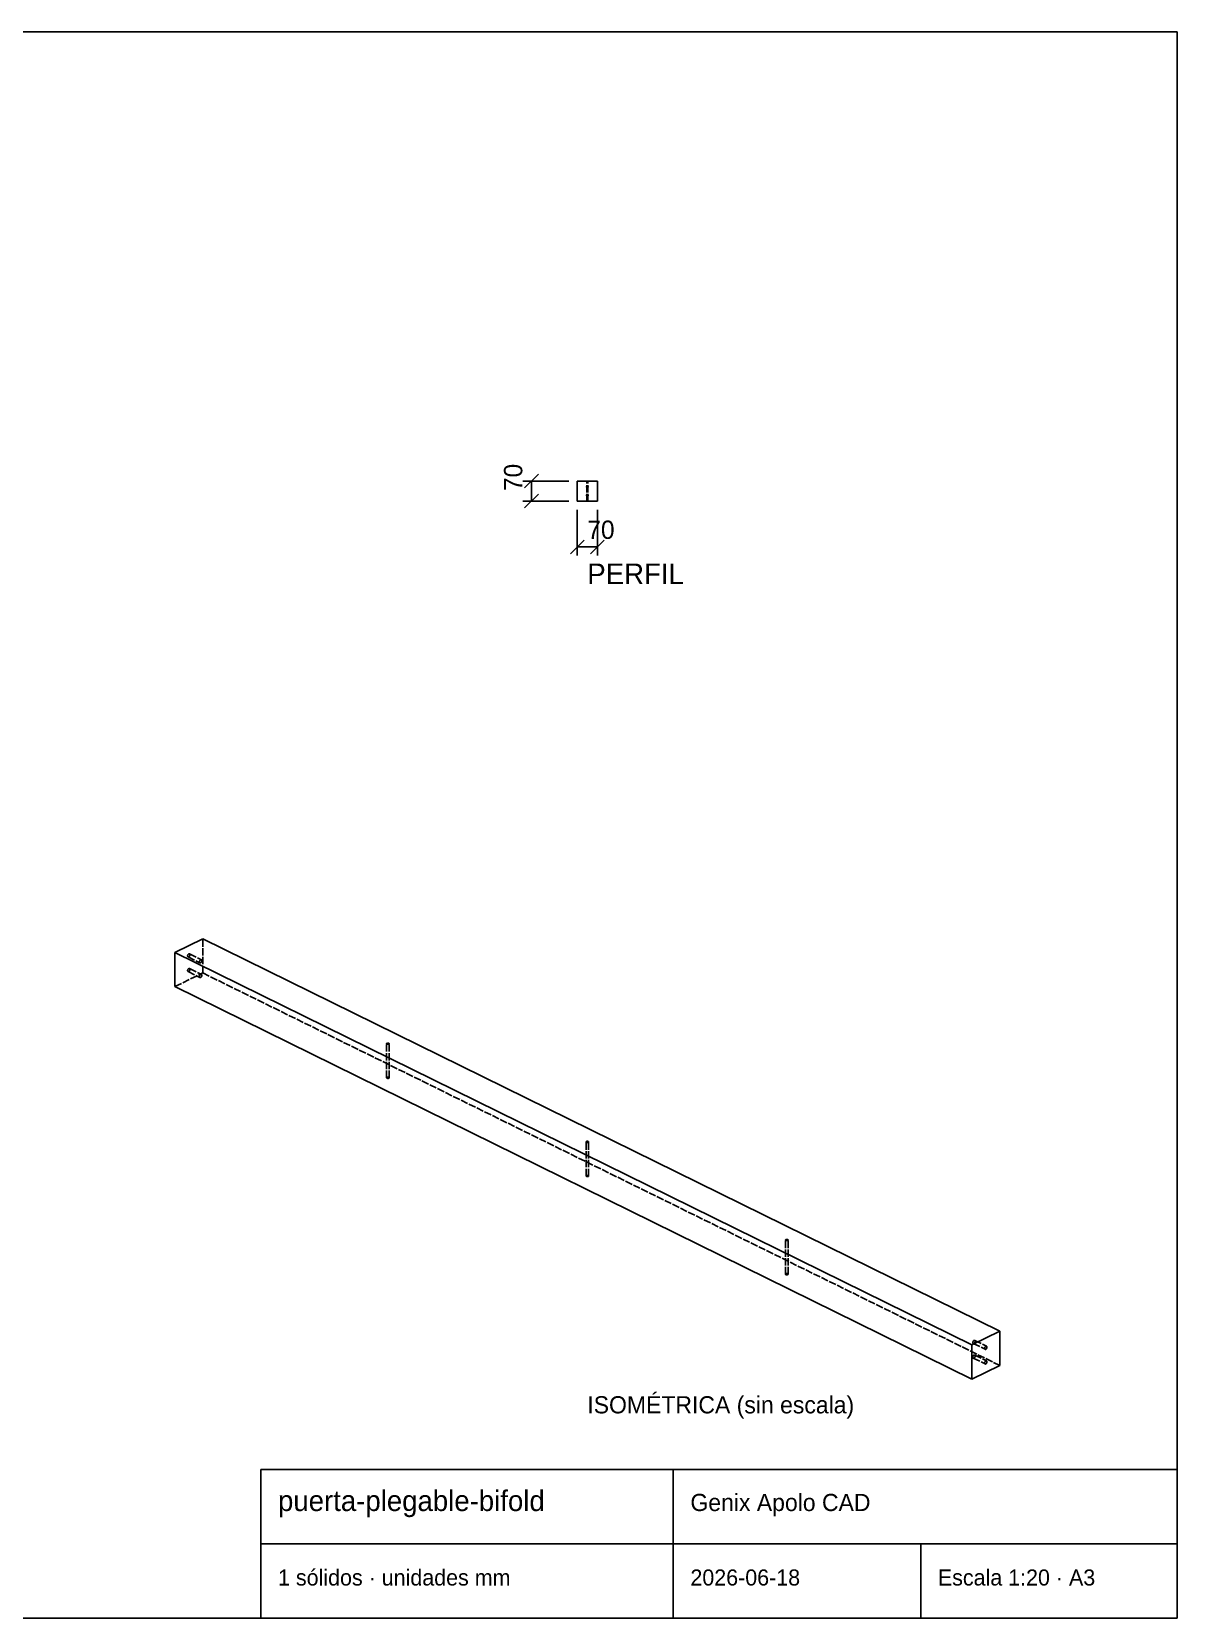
# Model space of a CAD drawing. Header units: metres. Extents: x 10 to 410, y 10 to 287.
# Drawn here: x 210 to 410, y 10 to 287 of the extents above; entities that cross this region are included whole.
import ezdxf

# ---------------------------------------------------------------- set-up
doc = ezdxf.new("R2010")
doc.units = ezdxf.units.M
doc.linetypes.add('DASHED', pattern=[1.524, 1.27, -0.254])
for name, color, linetype in [('COTAS', 5, 'CONTINUOUS'), ('MARCO', 7, 'CONTINUOUS'), ('OCULTA', 8, 'DASHED'), ('VISIBLE', 7, 'CONTINUOUS')]:
    doc.layers.add(name, color=color, linetype=linetype)

msp = doc.modelspace()

# ---------------------------------------------------------------- linework, layer by layer
at = {"layer": 'COTAS'}
for p, q in [((303.75, 208.55), (295.75, 208.55)), ((296.05, 207.35), (298.45, 209.75)), ((297.25, 205.05), (297.25, 208.55)), ((303.75, 205.05), (295.75, 205.05)), ((296.05, 203.85), (298.45, 206.25)), ((305.25, 203.55), (305.25, 195.55)), ((308.75, 203.55), (308.75, 195.55)), ((304.05, 195.85), (306.45, 198.25)), ((305.25, 197.05), (308.75, 197.05)), ((307.55, 195.85), (309.95, 198.25))]:
    msp.add_line(p, q, dxfattribs=at)
at = {"layer": 'MARCO'}
for p, q in [((410, 287), (10, 287)), ((410, 10), (410, 287)), ((410, 36), (250, 36)), ((250, 36), (250, 10)), ((322, 10), (322, 36)), ((410, 10), (410, 36)), ((250, 23), (410, 23)), ((365.2, 10), (365.2, 23)), ((10, 10), (410, 10)), ((250, 10), (410, 10))]:
    msp.add_line(p, q, dxfattribs=at)
at = {"layer": 'OCULTA'}
for p, q in [((305.25, 205.05), (305.25, 208.55)), ((305.25, 208.55), (308.75, 208.55)), ((307.11, 208.55), (306.89, 208.55)), ((306.89, 208.55), (307, 208.55)), ((307.11, 208.55), (306.89, 208.55)), ((306.89, 208.55), (307, 208.55)), ((307.11, 208.55), (306.89, 208.55)), ((306.89, 208.55), (307, 208.55)), ((306.89, 205.05), (306.89, 208.55)), ((306.89, 205.05), (306.89, 208.55)), ((306.89, 205.05), (306.89, 208.55)), ((307, 208.55), (307.11, 208.55)), ((307, 208.55), (307.11, 208.55)), ((307, 208.55), (307.11, 208.55)), ((307.11, 205.05), (307.11, 208.55)), ((307.11, 205.05), (307.11, 208.55)), ((307.11, 205.05), (307.11, 208.55)), ((308.75, 205.05), (308.75, 208.55)), ((305.25, 205.05), (308.75, 205.05)), ((306.86, 207.59), (306.85, 207.55)), ((306.86, 207.59), (306.85, 207.55)), ((306.86, 207.59), (306.85, 207.55)), ((306.85, 207.55), (306.86, 207.51)), ((306.85, 207.55), (306.86, 207.51)), ((306.85, 207.55), (306.86, 207.51)), ((306.86, 206.09), (306.85, 206.05)), ((306.86, 206.09), (306.85, 206.05)), ((306.86, 206.09), (306.85, 206.05)), ((306.85, 206.05), (306.86, 206.01)), ((306.85, 206.05), (306.86, 206.01)), ((306.85, 206.05), (306.86, 206.01)), ((306.87, 207.62), (306.86, 207.59)), ((306.87, 207.62), (306.86, 207.59)), ((306.87, 207.62), (306.86, 207.59)), ((306.86, 207.51), (306.87, 207.47)), ((306.86, 207.51), (306.87, 207.47)), ((306.86, 207.51), (306.87, 207.47)), ((306.87, 206.12), (306.86, 206.09)), ((306.87, 206.12), (306.86, 206.09)), ((306.87, 206.12), (306.86, 206.09)), ((306.86, 206.01), (306.87, 205.97)), ((306.86, 206.01), (306.87, 205.97)), ((306.86, 206.01), (306.87, 205.97)), ((306.89, 207.66), (306.87, 207.62)), ((306.89, 207.66), (306.87, 207.62)), ((306.89, 207.66), (306.87, 207.62)), ((306.87, 207.47), (306.89, 207.44)), ((306.87, 207.47), (306.89, 207.44)), ((306.87, 207.47), (306.89, 207.44)), ((306.89, 206.16), (306.87, 206.12)), ((306.89, 206.16), (306.87, 206.12)), ((306.89, 206.16), (306.87, 206.12)), ((306.87, 205.97), (306.89, 205.94)), ((306.87, 205.97), (306.89, 205.94)), ((306.87, 205.97), (306.89, 205.94)), ((306.93, 207.68), (306.89, 207.66)), ((306.93, 207.68), (306.89, 207.66)), ((306.93, 207.68), (306.89, 207.66)), ((306.89, 207.44), (306.93, 207.42)), ((306.89, 207.44), (306.93, 207.42)), ((306.89, 207.44), (306.93, 207.42)), ((306.93, 206.18), (306.89, 206.16)), ((306.93, 206.18), (306.89, 206.16)), ((306.93, 206.18), (306.89, 206.16)), ((306.89, 205.94), (306.93, 205.92)), ((306.89, 205.94), (306.93, 205.92)), ((306.89, 205.94), (306.93, 205.92)), ((307.11, 205.05), (306.89, 205.05)), ((306.89, 205.05), (307, 205.05)), ((307.11, 205.05), (306.89, 205.05)), ((306.89, 205.05), (307, 205.05)), ((307.11, 205.05), (306.89, 205.05)), ((306.89, 205.05), (307, 205.05)), ((306.96, 207.69), (306.93, 207.68)), ((306.96, 207.69), (306.93, 207.68)), ((306.96, 207.69), (306.93, 207.68)), ((306.93, 207.42), (306.96, 207.41)), ((306.93, 207.42), (306.96, 207.41)), ((306.93, 207.42), (306.96, 207.41)), ((306.96, 206.19), (306.93, 206.18)), ((306.96, 206.19), (306.93, 206.18)), ((306.96, 206.19), (306.93, 206.18)), ((306.93, 205.92), (306.96, 205.91)), ((306.93, 205.92), (306.96, 205.91)), ((306.93, 205.92), (306.96, 205.91)), ((307, 207.7), (306.96, 207.69)), ((307, 207.7), (306.96, 207.69)), ((307, 207.7), (306.96, 207.69)), ((306.96, 207.41), (307, 207.4)), ((306.96, 207.41), (307, 207.4)), ((306.96, 207.41), (307, 207.4)), ((307, 206.2), (306.96, 206.19)), ((307, 206.2), (306.96, 206.19)), ((307, 206.2), (306.96, 206.19)), ((306.96, 205.91), (307, 205.9)), ((306.96, 205.91), (307, 205.9)), ((306.96, 205.91), (307, 205.9)), ((307.04, 207.69), (307, 207.7)), ((307.04, 207.69), (307, 207.7)), ((307.04, 207.69), (307, 207.7)), ((307, 207.4), (307.04, 207.41)), ((307, 207.4), (307.04, 207.41)), ((307, 207.4), (307.04, 207.41)), ((307.04, 206.19), (307, 206.2)), ((307.04, 206.19), (307, 206.2)), ((307.04, 206.19), (307, 206.2)), ((307, 205.9), (307.04, 205.91)), ((307, 205.9), (307.04, 205.91)), ((307, 205.9), (307.04, 205.91)), ((307, 205.05), (307.11, 205.05)), ((307, 205.05), (307.11, 205.05)), ((307, 205.05), (307.11, 205.05)), ((307.07, 207.68), (307.04, 207.69)), ((307.07, 207.68), (307.04, 207.69)), ((307.07, 207.68), (307.04, 207.69)), ((307.04, 207.41), (307.07, 207.42)), ((307.04, 207.41), (307.07, 207.42)), ((307.04, 207.41), (307.07, 207.42)), ((307.07, 206.18), (307.04, 206.19)), ((307.07, 206.18), (307.04, 206.19)), ((307.07, 206.18), (307.04, 206.19)), ((307.04, 205.91), (307.07, 205.92)), ((307.04, 205.91), (307.07, 205.92)), ((307.04, 205.91), (307.07, 205.92)), ((307.11, 207.66), (307.07, 207.68)), ((307.11, 207.66), (307.07, 207.68)), ((307.11, 207.66), (307.07, 207.68)), ((307.07, 207.42), (307.11, 207.44)), ((307.07, 207.42), (307.11, 207.44)), ((307.07, 207.42), (307.11, 207.44)), ((307.11, 206.16), (307.07, 206.18)), ((307.11, 206.16), (307.07, 206.18)), ((307.11, 206.16), (307.07, 206.18)), ((307.07, 205.92), (307.11, 205.94)), ((307.07, 205.92), (307.11, 205.94)), ((307.07, 205.92), (307.11, 205.94)), ((307.13, 207.62), (307.11, 207.66)), ((307.13, 207.62), (307.11, 207.66)), ((307.13, 207.62), (307.11, 207.66)), ((307.11, 207.44), (307.13, 207.47)), ((307.11, 207.44), (307.13, 207.47)), ((307.11, 207.44), (307.13, 207.47)), ((307.13, 206.12), (307.11, 206.16)), ((307.13, 206.12), (307.11, 206.16)), ((307.13, 206.12), (307.11, 206.16)), ((307.11, 205.94), (307.13, 205.97)), ((307.11, 205.94), (307.13, 205.97)), ((307.11, 205.94), (307.13, 205.97)), ((307.14, 207.59), (307.13, 207.62)), ((307.14, 207.59), (307.13, 207.62)), ((307.14, 207.59), (307.13, 207.62)), ((307.13, 207.47), (307.14, 207.51)), ((307.13, 207.47), (307.14, 207.51)), ((307.13, 207.47), (307.14, 207.51)), ((307.14, 206.09), (307.13, 206.12)), ((307.14, 206.09), (307.13, 206.12)), ((307.14, 206.09), (307.13, 206.12)), ((307.13, 205.97), (307.14, 206.01)), ((307.13, 205.97), (307.14, 206.01)), ((307.13, 205.97), (307.14, 206.01)), ((307.15, 207.55), (307.14, 207.59)), ((307.15, 207.55), (307.14, 207.59)), ((307.15, 207.55), (307.14, 207.59)), ((307.14, 207.51), (307.15, 207.55)), ((307.14, 207.51), (307.15, 207.55)), ((307.14, 207.51), (307.15, 207.55)), ((307.15, 206.05), (307.14, 206.09)), ((307.15, 206.05), (307.14, 206.09)), ((307.15, 206.05), (307.14, 206.09)), ((307.14, 206.01), (307.15, 206.05)), ((307.14, 206.01), (307.15, 206.05)), ((307.14, 206.01), (307.15, 206.05)), ((239.85, 122.67), (239.85, 128.63)), ((237.23, 125.73), (237.22, 125.7)), ((237.22, 125.7), (237.22, 125.67)), ((237.22, 125.67), (237.22, 125.63)), ((237.22, 125.63), (237.22, 125.6)), ((237.22, 125.6), (237.22, 125.57)), ((237.22, 125.57), (237.23, 125.54)), ((237.24, 125.76), (237.23, 125.73)), ((237.23, 125.54), (237.25, 125.51)), ((237.25, 125.79), (237.24, 125.76)), ((237.26, 125.82), (237.25, 125.79)), ((237.25, 125.51), (237.27, 125.49)), ((237.28, 125.84), (237.26, 125.82)), ((237.27, 125.49), (237.29, 125.47)), ((237.29, 125.87), (237.28, 125.84)), ((237.31, 125.9), (237.29, 125.87)), ((237.29, 125.47), (237.3, 125.47)), ((237.29, 125.47), (239.37, 124.45)), ((237.3, 125.47), (237.3, 125.47)), ((237.3, 125.47), (237.31, 125.47)), ((237.33, 125.92), (237.31, 125.9)), ((237.31, 125.47), (237.31, 125.46)), ((237.31, 125.46), (237.32, 125.46)), ((237.32, 125.46), (237.33, 125.46)), ((237.35, 125.94), (237.33, 125.92)), ((237.33, 125.46), (237.33, 125.46)), ((237.33, 125.46), (237.34, 125.46)), ((237.34, 125.46), (237.34, 125.46)), ((237.34, 125.46), (237.35, 125.46)), ((237.38, 125.96), (237.35, 125.94)), ((237.35, 125.46), (237.35, 125.46)), ((237.35, 125.46), (237.36, 125.46)), ((237.36, 125.46), (237.36, 125.46)), ((237.36, 125.46), (237.37, 125.46)), ((237.37, 125.46), (237.38, 125.46)), ((237.4, 125.98), (237.38, 125.96)), ((237.38, 125.46), (237.39, 125.47)), ((237.38, 125.46), (237.38, 125.46)), ((237.39, 125.47), (237.39, 125.47)), ((237.39, 125.47), (237.4, 125.47)), ((237.43, 125.99), (237.4, 125.98)), ((237.4, 125.47), (237.4, 125.47)), ((237.4, 125.47), (237.41, 125.47)), ((237.41, 125.47), (237.41, 125.48)), ((237.41, 125.48), (237.42, 125.48)), ((237.42, 125.48), (237.45, 125.49)), ((237.42, 125.48), (237.42, 125.48)), ((237.46, 126.01), (237.43, 125.99)), ((237.45, 125.49), (237.47, 125.51)), ((237.49, 126.01), (237.46, 126.01)), ((237.47, 125.51), (237.49, 125.52)), ((237.52, 126.01), (237.49, 126.01)), ((237.49, 125.52), (237.51, 125.54)), ((237.51, 125.54), (237.52, 125.56)), ((237.55, 126), (237.52, 126.01)), ((237.52, 125.56), (237.54, 125.58)), ((237.54, 125.58), (237.55, 125.6)), ((237.57, 125.99), (237.55, 126)), ((237.55, 126), (239.63, 124.98)), ((237.55, 125.6), (237.57, 125.62)), ((237.59, 125.97), (237.57, 125.99)), ((237.57, 125.62), (237.58, 125.65)), ((237.58, 125.65), (237.59, 125.67)), ((237.61, 125.95), (237.59, 125.97)), ((237.59, 125.67), (237.6, 125.69)), ((237.6, 125.69), (237.61, 125.72)), ((237.62, 125.92), (237.61, 125.95)), ((237.61, 125.72), (237.62, 125.74)), ((237.62, 125.9), (237.62, 125.92)), ((237.63, 125.87), (237.62, 125.9)), ((237.62, 125.77), (237.63, 125.79)), ((237.62, 125.74), (237.62, 125.77)), ((237.63, 125.85), (237.63, 125.87)), ((237.63, 125.82), (237.63, 125.85)), ((237.63, 125.79), (237.63, 125.82)), ((239.3, 124.67), (239.29, 124.64)), ((239.31, 124.73), (239.3, 124.7)), ((239.3, 124.7), (239.3, 124.67)), ((239.32, 124.76), (239.31, 124.73)), ((239.34, 124.79), (239.32, 124.76)), ((239.35, 124.82), (239.34, 124.79)), ((239.37, 124.85), (239.35, 124.82)), ((239.39, 124.87), (239.37, 124.85)), ((239.41, 124.9), (239.39, 124.87)), ((239.43, 124.92), (239.41, 124.9)), ((239.45, 124.94), (239.43, 124.92)), ((239.48, 124.96), (239.45, 124.94)), ((239.51, 124.97), (239.48, 124.96)), ((239.54, 124.98), (239.51, 124.97)), ((239.57, 124.99), (239.54, 124.98)), ((239.6, 124.99), (239.57, 124.99)), ((239.63, 124.98), (239.6, 124.99)), ((239.65, 124.96), (239.63, 124.98)), ((239.67, 124.94), (239.65, 124.96)), ((239.68, 124.92), (239.67, 124.94)), ((239.67, 124.65), (239.68, 124.67)), ((239.69, 124.9), (239.68, 124.92)), ((239.68, 124.67), (239.69, 124.7)), ((239.7, 124.87), (239.69, 124.9)), ((239.69, 124.72), (239.7, 124.75)), ((239.69, 124.7), (239.69, 124.72)), ((239.71, 124.85), (239.7, 124.87)), ((239.7, 124.77), (239.71, 124.8)), ((239.7, 124.75), (239.7, 124.77)), ((239.71, 124.82), (239.71, 124.85)), ((239.71, 124.8), (239.71, 124.82)), ((235, 120.28), (239.85, 122.67)), ((237.23, 123.17), (237.22, 123.14)), ((237.22, 123.14), (237.22, 123.11)), ((237.22, 123.11), (237.22, 123.08)), ((237.22, 123.08), (237.22, 123.05)), ((237.22, 123.05), (237.22, 123.01)), ((237.22, 123.01), (237.23, 122.98)), ((237.24, 123.2), (237.23, 123.17)), ((237.23, 122.98), (237.25, 122.96)), ((237.25, 123.23), (237.24, 123.2)), ((237.26, 123.26), (237.25, 123.23)), ((237.25, 122.96), (237.27, 122.93)), ((237.28, 123.29), (237.26, 123.26)), ((237.27, 122.93), (237.29, 122.92)), ((237.29, 123.31), (237.28, 123.29)), ((237.31, 123.34), (237.29, 123.31)), ((237.29, 122.92), (237.3, 122.91)), ((237.29, 122.92), (239.37, 121.89)), ((237.3, 122.91), (237.3, 122.91)), ((237.3, 122.91), (237.31, 122.91)), ((237.33, 123.36), (237.31, 123.34)), ((237.31, 122.91), (237.31, 122.91)), ((237.31, 122.91), (237.32, 122.91)), ((237.32, 122.91), (237.33, 122.91)), ((237.35, 123.39), (237.33, 123.36)), ((237.33, 122.91), (237.33, 122.9)), ((237.33, 122.9), (237.34, 122.9)), ((237.34, 122.9), (237.34, 122.9)), ((237.34, 122.9), (237.35, 122.9)), ((237.38, 123.41), (237.35, 123.39)), ((237.35, 122.9), (237.35, 122.9)), ((237.35, 122.9), (237.36, 122.9)), ((237.36, 122.9), (237.37, 122.91)), ((237.36, 122.9), (237.36, 122.9)), ((237.37, 122.91), (237.38, 122.91)), ((237.4, 123.42), (237.38, 123.41)), ((237.38, 122.91), (237.38, 122.91)), ((237.38, 122.91), (237.39, 122.91)), ((237.39, 122.91), (237.39, 122.91)), ((237.39, 122.91), (237.4, 122.91)), ((237.43, 123.44), (237.4, 123.42)), ((237.4, 122.91), (237.41, 122.92)), ((237.4, 122.91), (237.4, 122.91)), ((237.41, 122.92), (237.41, 122.92)), ((237.41, 122.92), (237.42, 122.92)), ((237.42, 122.92), (237.45, 122.94)), ((237.42, 122.92), (237.42, 122.92)), ((237.46, 123.45), (237.43, 123.44)), ((237.45, 122.94), (237.47, 122.95)), ((237.49, 123.45), (237.46, 123.45)), ((237.47, 122.95), (237.49, 122.97)), ((237.52, 123.45), (237.49, 123.45)), ((237.49, 122.97), (237.51, 122.99)), ((237.51, 122.99), (237.52, 123)), ((237.55, 123.44), (237.52, 123.45)), ((237.52, 123), (237.54, 123.02)), ((237.54, 123.02), (237.55, 123.05)), ((237.57, 123.43), (237.55, 123.44)), ((237.55, 123.44), (239.63, 122.42)), ((237.55, 123.05), (237.57, 123.07)), ((237.59, 123.41), (237.57, 123.43)), ((237.57, 123.07), (237.58, 123.09)), ((237.58, 123.09), (237.59, 123.11)), ((237.61, 123.39), (237.59, 123.41)), ((237.59, 123.11), (237.6, 123.14)), ((237.6, 123.14), (237.61, 123.16)), ((237.62, 123.36), (237.61, 123.39)), ((237.61, 123.16), (237.62, 123.19)), ((237.62, 123.34), (237.62, 123.36)), ((237.63, 123.31), (237.62, 123.34)), ((237.62, 123.21), (237.63, 123.24)), ((237.62, 123.19), (237.62, 123.21)), ((237.63, 123.29), (237.63, 123.31)), ((237.63, 123.26), (237.63, 123.29)), ((237.63, 123.24), (237.63, 123.26)), ((239.29, 124.64), (239.29, 124.61)), ((239.29, 124.61), (239.29, 124.58)), ((239.29, 124.58), (239.3, 124.55)), ((239.3, 122.12), (239.29, 122.09)), ((239.29, 122.09), (239.29, 122.05)), ((239.29, 122.05), (239.29, 122.02)), ((239.29, 122.02), (239.3, 121.99)), ((239.3, 124.55), (239.31, 124.52)), ((239.31, 122.18), (239.3, 122.15)), ((239.3, 122.15), (239.3, 122.12)), ((239.3, 121.99), (239.31, 121.96)), ((239.31, 124.52), (239.32, 124.49)), ((239.32, 122.21), (239.31, 122.18)), ((239.31, 121.96), (239.32, 121.93)), ((239.32, 124.49), (239.34, 124.47)), ((239.34, 122.24), (239.32, 122.21)), ((239.32, 121.93), (239.34, 121.91)), ((239.34, 124.47), (239.37, 124.45)), ((239.35, 122.26), (239.34, 122.24)), ((239.34, 121.91), (239.37, 121.89)), ((239.37, 122.29), (239.35, 122.26)), ((239.37, 124.45), (239.38, 124.45)), ((239.39, 122.32), (239.37, 122.29)), ((239.37, 121.89), (239.38, 121.89)), ((239.38, 124.45), (239.38, 124.45)), ((239.38, 124.45), (239.39, 124.44)), ((239.38, 121.89), (239.38, 121.89)), ((239.38, 121.89), (239.39, 121.89)), ((239.39, 124.44), (239.39, 124.44)), ((239.39, 124.44), (239.4, 124.44)), ((239.41, 122.34), (239.39, 122.32)), ((239.39, 121.89), (239.39, 121.89)), ((239.39, 121.89), (239.4, 121.88)), ((239.4, 124.44), (239.4, 124.44)), ((239.4, 124.44), (239.41, 124.44)), ((239.4, 121.88), (239.4, 121.88)), ((239.4, 121.88), (239.41, 121.88)), ((239.41, 124.44), (239.41, 124.44)), ((239.41, 124.44), (239.42, 124.44)), ((239.43, 122.36), (239.41, 122.34)), ((239.41, 121.88), (239.41, 121.88)), ((239.41, 121.88), (239.42, 121.88)), ((239.42, 124.44), (239.42, 124.44)), ((239.42, 124.44), (239.43, 124.44)), ((239.42, 121.88), (239.42, 121.88)), ((239.42, 121.88), (239.43, 121.88)), ((239.43, 124.44), (239.44, 124.44)), ((239.45, 122.38), (239.43, 122.36)), ((239.43, 121.88), (239.44, 121.88)), ((239.44, 124.44), (239.44, 124.44)), ((239.44, 124.44), (239.45, 124.44)), ((239.44, 121.88), (239.44, 121.88)), ((239.44, 121.88), (239.45, 121.88)), ((239.45, 124.44), (239.45, 124.44)), ((239.45, 124.44), (239.46, 124.44)), ((239.48, 122.4), (239.45, 122.38)), ((239.45, 121.88), (239.46, 121.89)), ((239.45, 121.88), (239.45, 121.88)), ((239.46, 124.44), (239.46, 124.44)), ((239.46, 124.44), (239.47, 124.44)), ((239.46, 121.89), (239.46, 121.89)), ((239.46, 121.89), (239.47, 121.89)), ((239.47, 124.44), (239.47, 124.45)), ((239.47, 124.45), (239.48, 124.45)), ((239.47, 121.89), (239.47, 121.89)), ((239.47, 121.89), (239.48, 121.89)), ((239.48, 124.45), (239.48, 124.45)), ((239.48, 124.45), (239.49, 124.45)), ((239.51, 122.42), (239.48, 122.4)), ((239.48, 121.89), (239.49, 121.9)), ((239.48, 121.89), (239.48, 121.89)), ((239.49, 124.45), (239.5, 124.46)), ((239.49, 124.45), (239.49, 124.45)), ((239.49, 121.9), (239.49, 121.9)), ((239.49, 121.9), (239.5, 121.9)), ((239.5, 124.46), (239.52, 124.47)), ((239.5, 121.9), (239.52, 121.91)), ((239.54, 122.43), (239.51, 122.42)), ((239.52, 124.47), (239.54, 124.48)), ((239.52, 121.91), (239.54, 121.93)), ((239.54, 124.48), (239.56, 124.5)), ((239.57, 122.43), (239.54, 122.43)), ((239.54, 121.93), (239.56, 121.94)), ((239.56, 124.5), (239.58, 124.52)), ((239.56, 121.94), (239.58, 121.96)), ((239.6, 122.43), (239.57, 122.43)), ((239.58, 124.52), (239.6, 124.54)), ((239.58, 121.96), (239.6, 121.98)), ((239.6, 124.54), (239.62, 124.56)), ((239.63, 122.42), (239.6, 122.43)), ((239.6, 121.98), (239.62, 122)), ((239.62, 124.56), (239.63, 124.58)), ((239.62, 122), (239.63, 122.02)), ((239.63, 124.58), (239.64, 124.6)), ((239.65, 122.41), (239.63, 122.42)), ((239.63, 122.02), (239.64, 122.04)), ((239.64, 124.6), (239.66, 124.62)), ((239.64, 122.04), (239.66, 122.07)), ((239.67, 122.39), (239.65, 122.41)), ((239.66, 124.62), (239.67, 124.65)), ((239.66, 122.07), (239.67, 122.09)), ((239.68, 122.37), (239.67, 122.39)), ((239.67, 122.09), (239.68, 122.11)), ((239.69, 122.34), (239.68, 122.37)), ((239.68, 122.11), (239.69, 122.14)), ((239.7, 122.32), (239.69, 122.34)), ((239.69, 122.16), (239.7, 122.19)), ((239.69, 122.14), (239.69, 122.16)), ((239.71, 122.29), (239.7, 122.32)), ((239.7, 122.21), (239.71, 122.24)), ((239.7, 122.19), (239.7, 122.21)), ((239.71, 122.27), (239.71, 122.29)), ((239.71, 122.24), (239.71, 122.27)), ((239.85, 122.67), (379, 54.15)), ((271.96, 104.36), (271.96, 110.33)), ((272.4, 104.36), (272.4, 110.33)), ((271.97, 104.4), (271.96, 104.38)), ((271.96, 104.38), (271.96, 104.36)), ((271.96, 104.36), (271.96, 104.35)), ((271.96, 104.35), (271.97, 104.33)), ((271.99, 104.42), (271.97, 104.4)), ((271.97, 104.33), (271.98, 104.32)), ((271.98, 104.32), (271.99, 104.3)), ((272.01, 104.43), (271.99, 104.42)), ((271.99, 104.3), (272.01, 104.29)), ((272.03, 104.44), (272.01, 104.43)), ((272.01, 104.29), (272.02, 104.29)), ((272.02, 104.29), (272.04, 104.28)), ((272.05, 104.45), (272.03, 104.44)), ((272.04, 104.28), (272.06, 104.27)), ((272.07, 104.46), (272.05, 104.45)), ((272.06, 104.27), (272.07, 104.27)), ((272.09, 104.46), (272.07, 104.46)), ((272.07, 104.27), (272.09, 104.26)), ((272.11, 104.47), (272.09, 104.46)), ((272.09, 104.26), (272.11, 104.26)), ((272.13, 104.47), (272.11, 104.47)), ((272.11, 104.26), (272.12, 104.26)), ((272.12, 104.26), (272.14, 104.26)), ((272.15, 104.47), (272.13, 104.47)), ((272.14, 104.26), (272.16, 104.25)), ((272.18, 104.47), (272.15, 104.47)), ((272.16, 104.25), (272.18, 104.25)), ((272.2, 104.47), (272.18, 104.47)), ((272.18, 104.25), (272.2, 104.25)), ((272.22, 104.47), (272.2, 104.47)), ((272.2, 104.25), (272.21, 104.26)), ((272.21, 104.26), (272.23, 104.26)), ((272.24, 104.47), (272.22, 104.47)), ((272.23, 104.26), (272.25, 104.26)), ((272.26, 104.46), (272.24, 104.47)), ((272.25, 104.26), (272.27, 104.26)), ((272.29, 104.46), (272.26, 104.46)), ((272.27, 104.26), (272.28, 104.27)), ((272.28, 104.27), (272.3, 104.27)), ((272.31, 104.45), (272.29, 104.46)), ((272.3, 104.27), (272.32, 104.28)), ((272.33, 104.44), (272.31, 104.45)), ((272.32, 104.28), (272.33, 104.29)), ((272.35, 104.43), (272.33, 104.44)), ((272.33, 104.29), (272.34, 104.29)), ((272.34, 104.29), (272.34, 104.29)), ((272.34, 104.29), (272.34, 104.29)), ((272.34, 104.29), (272.35, 104.29)), ((272.37, 104.42), (272.35, 104.43)), ((272.35, 104.29), (272.35, 104.3)), ((272.35, 104.3), (272.36, 104.3)), ((272.36, 104.3), (272.37, 104.31)), ((272.36, 104.3), (272.36, 104.3)), ((272.36, 104.3), (272.36, 104.3)), ((272.38, 104.4), (272.37, 104.42)), ((272.37, 104.31), (272.38, 104.32)), ((272.37, 104.31), (272.37, 104.31)), ((272.37, 104.31), (272.37, 104.31)), ((272.39, 104.38), (272.38, 104.4)), ((272.38, 104.32), (272.38, 104.33)), ((272.38, 104.33), (272.39, 104.33)), ((272.38, 104.32), (272.38, 104.32)), ((272.38, 104.32), (272.38, 104.32)), ((272.4, 104.36), (272.39, 104.38)), ((272.39, 104.34), (272.39, 104.35)), ((272.39, 104.35), (272.4, 104.35)), ((272.39, 104.33), (272.39, 104.34)), ((272.39, 104.34), (272.39, 104.34)), ((272.39, 104.33), (272.39, 104.33)), ((272.4, 104.35), (272.4, 104.36)), ((272.4, 104.36), (272.4, 104.36)), ((272.4, 104.35), (272.4, 104.35)), ((306.78, 87.22), (306.78, 93.18)), ((307.22, 87.22), (307.22, 93.18)), ((306.8, 87.26), (306.78, 87.24)), ((306.78, 87.24), (306.78, 87.22)), ((306.78, 87.22), (306.78, 87.2)), ((306.78, 87.2), (306.79, 87.18)), ((306.79, 87.18), (306.8, 87.17)), ((306.81, 87.27), (306.8, 87.26)), ((306.8, 87.17), (306.81, 87.16)), ((306.83, 87.29), (306.81, 87.27)), ((306.81, 87.16), (306.83, 87.15)), ((306.85, 87.3), (306.83, 87.29)), ((306.83, 87.15), (306.85, 87.14)), ((306.87, 87.3), (306.85, 87.3)), ((306.85, 87.14), (306.86, 87.13)), ((306.86, 87.13), (306.88, 87.13)), ((306.89, 87.31), (306.87, 87.3)), ((306.88, 87.13), (306.9, 87.12)), ((306.91, 87.32), (306.89, 87.31)), ((306.9, 87.12), (306.91, 87.12)), ((306.93, 87.32), (306.91, 87.32)), ((306.91, 87.12), (306.93, 87.11)), ((306.96, 87.32), (306.93, 87.32)), ((306.93, 87.11), (306.95, 87.11)), ((306.95, 87.11), (306.97, 87.11)), ((306.98, 87.33), (306.96, 87.32)), ((306.97, 87.11), (306.98, 87.11)), ((307, 87.33), (306.98, 87.33)), ((306.98, 87.11), (307, 87.11)), ((307.02, 87.33), (307, 87.33)), ((307, 87.11), (307.02, 87.11)), ((307.04, 87.32), (307.02, 87.33)), ((307.02, 87.11), (307.04, 87.11)), ((307.07, 87.32), (307.04, 87.32)), ((307.04, 87.11), (307.05, 87.11)), ((307.05, 87.11), (307.07, 87.11)), ((307.09, 87.32), (307.07, 87.32)), ((307.07, 87.11), (307.09, 87.12)), ((307.11, 87.31), (307.09, 87.32)), ((307.09, 87.12), (307.11, 87.12)), ((307.13, 87.3), (307.11, 87.31)), ((307.11, 87.12), (307.12, 87.13)), ((307.12, 87.13), (307.14, 87.13)), ((307.15, 87.3), (307.13, 87.3)), ((307.14, 87.13), (307.16, 87.14)), ((307.17, 87.29), (307.15, 87.3)), ((307.16, 87.14), (307.17, 87.15)), ((307.16, 87.14), (307.16, 87.14)), ((307.16, 87.14), (307.16, 87.14)), ((307.19, 87.27), (307.17, 87.29)), ((307.17, 87.15), (307.17, 87.15)), ((307.17, 87.15), (307.17, 87.15)), ((307.17, 87.15), (307.18, 87.15)), ((307.18, 87.15), (307.18, 87.16)), ((307.18, 87.16), (307.19, 87.16)), ((307.2, 87.26), (307.19, 87.27)), ((307.19, 87.16), (307.2, 87.17)), ((307.19, 87.16), (307.19, 87.16)), ((307.19, 87.16), (307.19, 87.16)), ((307.22, 87.24), (307.2, 87.26)), ((307.2, 87.17), (307.2, 87.18)), ((307.2, 87.18), (307.21, 87.18)), ((307.2, 87.17), (307.2, 87.17)), ((307.2, 87.17), (307.2, 87.17)), ((307.21, 87.19), (307.22, 87.2)), ((307.21, 87.18), (307.21, 87.19)), ((307.21, 87.19), (307.21, 87.19)), ((307.21, 87.18), (307.21, 87.18)), ((307.22, 87.22), (307.22, 87.24)), ((307.22, 87.21), (307.22, 87.22)), ((307.22, 87.2), (307.22, 87.21)), ((307.22, 87.21), (307.22, 87.21)), ((307.22, 87.2), (307.22, 87.2)), ((307.22, 87.2), (307.22, 87.2)), ((341.6, 70.07), (341.6, 76.04)), ((342.04, 70.07), (342.04, 76.04)), ((341.61, 70.09), (341.6, 70.07)), ((341.6, 70.07), (341.61, 70.05)), ((341.62, 70.11), (341.61, 70.09)), ((341.61, 70.05), (341.61, 70.04)), ((341.61, 70.04), (341.62, 70.02)), ((341.63, 70.13), (341.62, 70.11)), ((341.62, 70.02), (341.64, 70.01)), ((341.65, 70.14), (341.63, 70.13)), ((341.64, 70.01), (341.65, 70)), ((341.67, 70.15), (341.65, 70.14)), ((341.65, 70), (341.67, 69.99)), ((341.69, 70.16), (341.67, 70.15)), ((341.67, 69.99), (341.68, 69.99)), ((341.68, 69.99), (341.7, 69.98)), ((341.71, 70.17), (341.69, 70.16)), ((341.7, 69.98), (341.72, 69.98)), ((341.74, 70.17), (341.71, 70.17)), ((341.72, 69.98), (341.74, 69.97)), ((341.76, 70.18), (341.74, 70.17)), ((341.74, 69.97), (341.75, 69.97)), ((341.75, 69.97), (341.77, 69.97)), ((341.78, 70.18), (341.76, 70.18)), ((341.77, 69.97), (341.79, 69.96)), ((341.8, 70.18), (341.78, 70.18)), ((341.79, 69.96), (341.81, 69.96)), ((341.82, 70.18), (341.8, 70.18)), ((341.81, 69.96), (341.82, 69.96)), ((341.85, 70.18), (341.82, 70.18)), ((341.82, 69.96), (341.84, 69.96)), ((341.84, 69.96), (341.86, 69.96)), ((341.87, 70.18), (341.85, 70.18)), ((341.86, 69.96), (341.88, 69.97)), ((341.89, 70.18), (341.87, 70.18)), ((341.88, 69.97), (341.89, 69.97)), ((341.91, 70.17), (341.89, 70.18)), ((341.89, 69.97), (341.91, 69.97)), ((341.93, 70.17), (341.91, 70.17)), ((341.91, 69.97), (341.93, 69.98)), ((341.95, 70.16), (341.93, 70.17)), ((341.93, 69.98), (341.95, 69.98)), ((341.97, 70.15), (341.95, 70.16)), ((341.95, 69.98), (341.96, 69.99)), ((341.96, 69.99), (341.98, 70)), ((341.99, 70.14), (341.97, 70.15)), ((341.98, 70), (341.98, 70)), ((341.98, 70), (341.99, 70)), ((342.01, 70.13), (341.99, 70.14)), ((341.99, 70), (342, 70.01)), ((341.99, 70), (341.99, 70)), ((341.99, 70), (341.99, 70)), ((342, 70.01), (342, 70.01)), ((342, 70.01), (342.01, 70.01)), ((342.03, 70.11), (342.01, 70.13)), ((342.01, 70.01), (342.01, 70.02)), ((342.01, 70.02), (342.02, 70.02)), ((342.01, 70.01), (342.01, 70.01)), ((342.02, 70.02), (342.02, 70.03)), ((342.02, 70.03), (342.03, 70.03)), ((342.02, 70.02), (342.02, 70.02)), ((342.02, 70.02), (342.02, 70.02)), ((342.04, 70.09), (342.03, 70.11)), ((342.03, 70.03), (342.03, 70.04)), ((342.03, 70.04), (342.03, 70.04)), ((342.03, 70.04), (342.04, 70.04)), ((342.04, 70.07), (342.04, 70.09)), ((342.04, 70.06), (342.04, 70.07)), ((342.04, 70.07), (342.04, 70.07)), ((342.04, 70.05), (342.04, 70.06)), ((342.04, 70.06), (342.04, 70.06)), ((342.04, 70.04), (342.04, 70.05)), ((342.04, 70.05), (342.04, 70.05)), ((342.04, 70.05), (342.04, 70.05)), ((374.3, 58.2), (374.29, 58.17)), ((374.29, 58.17), (374.29, 58.14)), ((374.31, 58.27), (374.3, 58.24)), ((374.3, 58.24), (374.3, 58.2)), ((374.32, 58.29), (374.31, 58.27)), ((374.34, 58.32), (374.32, 58.29)), ((374.35, 58.35), (374.34, 58.32)), ((374.37, 58.38), (374.35, 58.35)), ((374.39, 58.4), (374.37, 58.38)), ((374.41, 58.43), (374.39, 58.4)), ((374.43, 58.45), (374.41, 58.43)), ((374.45, 58.47), (374.43, 58.45)), ((374.48, 58.49), (374.45, 58.47)), ((374.51, 58.5), (374.48, 58.49)), ((374.54, 58.51), (374.51, 58.5)), ((374.57, 58.52), (374.54, 58.51)), ((374.6, 58.52), (374.57, 58.52)), ((374.63, 58.51), (374.6, 58.52)), ((374.65, 58.49), (374.63, 58.51)), ((374.63, 58.51), (376.71, 57.48)), ((374.67, 58.47), (374.65, 58.49)), ((374.66, 58.15), (374.67, 58.18)), ((374.68, 58.45), (374.67, 58.47)), ((374.67, 58.18), (374.68, 58.2)), ((374.69, 58.43), (374.68, 58.45)), ((374.68, 58.2), (374.69, 58.23)), ((374.7, 58.4), (374.69, 58.43)), ((374.69, 58.25), (374.7, 58.28)), ((374.69, 58.23), (374.69, 58.25)), ((374.71, 58.38), (374.7, 58.4)), ((374.7, 58.3), (374.71, 58.33)), ((374.7, 58.28), (374.7, 58.3)), ((374.71, 58.35), (374.71, 58.38)), ((374.71, 58.33), (374.71, 58.35)), ((374.29, 58.14), (374.29, 58.11)), ((374.29, 58.11), (374.3, 58.08)), ((374.3, 55.65), (374.29, 55.62)), ((374.29, 55.62), (374.29, 55.59)), ((374.29, 55.59), (374.29, 55.55)), ((374.29, 55.55), (374.3, 55.52)), ((374.3, 58.08), (374.31, 58.05)), ((374.31, 55.71), (374.3, 55.68)), ((374.3, 55.68), (374.3, 55.65)), ((374.3, 55.52), (374.31, 55.49)), ((374.31, 58.05), (374.32, 58.02)), ((374.32, 55.74), (374.31, 55.71)), ((374.31, 55.49), (374.32, 55.46)), ((374.32, 58.02), (374.34, 58)), ((374.34, 55.77), (374.32, 55.74)), ((374.32, 55.46), (374.34, 55.44)), ((374.34, 58), (374.37, 57.98)), ((374.35, 55.79), (374.34, 55.77)), ((374.34, 55.44), (374.37, 55.42)), ((374.37, 55.82), (374.35, 55.79)), ((374.37, 57.98), (374.38, 57.98)), ((374.37, 57.98), (376.45, 56.96)), ((374.39, 55.85), (374.37, 55.82)), ((374.37, 55.42), (374.38, 55.42)), ((374.37, 55.42), (376.45, 54.4)), ((374.38, 57.98), (374.38, 57.98)), ((374.38, 57.98), (374.39, 57.97)), ((374.38, 55.42), (374.38, 55.42)), ((374.38, 55.42), (374.39, 55.42)), ((374.39, 57.97), (374.39, 57.97)), ((374.39, 57.97), (374.4, 57.97)), ((374.41, 55.87), (374.39, 55.85)), ((374.39, 55.42), (374.39, 55.42)), ((374.39, 55.42), (374.4, 55.41)), ((374.4, 57.97), (374.4, 57.97)), ((374.4, 57.97), (374.41, 57.97)), ((374.4, 55.41), (374.4, 55.41)), ((374.4, 55.41), (374.41, 55.41)), ((374.41, 57.97), (374.41, 57.97)), ((374.41, 57.97), (374.42, 57.97)), ((374.43, 55.89), (374.41, 55.87)), ((374.41, 55.41), (374.41, 55.41)), ((374.41, 55.41), (374.42, 55.41)), ((374.42, 57.97), (374.42, 57.97)), ((374.42, 57.97), (374.43, 57.97)), ((374.42, 55.41), (374.42, 55.41)), ((374.42, 55.41), (374.43, 55.41)), ((374.43, 57.97), (374.44, 57.97)), ((374.45, 55.91), (374.43, 55.89)), ((374.43, 55.41), (374.44, 55.41)), ((374.44, 57.97), (374.44, 57.97)), ((374.44, 57.97), (374.45, 57.97)), ((374.44, 55.41), (374.44, 55.41)), ((374.44, 55.41), (374.45, 55.41)), ((374.45, 57.97), (374.45, 57.97)), ((374.45, 57.97), (374.46, 57.97)), ((374.48, 55.93), (374.45, 55.91)), ((374.45, 55.41), (374.46, 55.42)), ((374.45, 55.41), (374.45, 55.41)), ((374.46, 57.97), (374.47, 57.98)), ((374.46, 57.97), (374.46, 57.97)), ((374.46, 55.42), (374.46, 55.42)), ((374.46, 55.42), (374.47, 55.42)), ((374.47, 57.98), (374.47, 57.98)), ((374.47, 57.98), (374.48, 57.98)), ((374.47, 55.42), (374.47, 55.42)), ((374.47, 55.42), (374.48, 55.42)), ((374.48, 57.98), (374.48, 57.98)), ((374.48, 57.98), (374.49, 57.98)), ((374.51, 55.95), (374.48, 55.93)), ((374.48, 55.42), (374.49, 55.43)), ((374.48, 55.42), (374.48, 55.42)), ((374.49, 57.98), (374.49, 57.99)), ((374.49, 57.99), (374.5, 57.99)), ((374.49, 55.43), (374.49, 55.43)), ((374.49, 55.43), (374.5, 55.43)), ((374.5, 57.99), (374.52, 58)), ((374.5, 55.43), (374.52, 55.44)), ((374.54, 55.96), (374.51, 55.95)), ((374.52, 58), (374.54, 58.02)), ((374.52, 55.44), (374.54, 55.46)), ((374.54, 58.02), (374.56, 58.03)), ((374.57, 55.96), (374.54, 55.96)), ((374.54, 55.46), (374.56, 55.48)), ((374.56, 58.03), (374.58, 58.05)), ((374.56, 55.48), (374.58, 55.49)), ((374.6, 55.96), (374.57, 55.96)), ((374.58, 58.05), (374.6, 58.07)), ((374.58, 55.49), (374.6, 55.51)), ((374.6, 58.07), (374.62, 58.09)), ((374.63, 55.95), (374.6, 55.96)), ((374.6, 55.51), (374.62, 55.53)), ((374.62, 58.09), (374.63, 58.11)), ((374.62, 55.53), (374.63, 55.55)), ((374.63, 58.11), (374.64, 58.13)), ((374.65, 55.94), (374.63, 55.95)), ((374.63, 55.95), (376.71, 54.93)), ((374.63, 55.55), (374.64, 55.58)), ((374.64, 58.13), (374.66, 58.15)), ((374.64, 55.58), (374.66, 55.6)), ((374.67, 55.92), (374.65, 55.94)), ((374.66, 55.6), (374.67, 55.62)), ((374.68, 55.9), (374.67, 55.92)), ((374.67, 55.62), (374.68, 55.65)), ((374.69, 55.87), (374.68, 55.9)), ((374.68, 55.65), (374.69, 55.67)), ((374.7, 55.85), (374.69, 55.87)), ((374.69, 55.69), (374.7, 55.72)), ((374.69, 55.67), (374.69, 55.69)), ((374.71, 55.82), (374.7, 55.85)), ((374.7, 55.75), (374.71, 55.77)), ((374.7, 55.72), (374.7, 55.75)), ((374.71, 55.8), (374.71, 55.82)), ((374.71, 55.77), (374.71, 55.8))]:
    msp.add_line(p, q, dxfattribs=at)
at = {"layer": 'VISIBLE'}
for p, q in [((305.25, 205.05), (305.25, 208.55)), ((305.25, 208.55), (308.75, 208.55)), ((308.75, 205.05), (308.75, 208.55)), ((305.25, 205.05), (308.75, 205.05)), ((306.86, 207.59), (306.85, 207.55)), ((306.85, 207.55), (306.86, 207.51)), ((306.86, 206.09), (306.85, 206.05)), ((306.85, 206.05), (306.86, 206.01)), ((306.87, 207.62), (306.86, 207.59)), ((306.86, 207.51), (306.87, 207.47)), ((306.87, 206.12), (306.86, 206.09)), ((306.86, 206.01), (306.87, 205.97)), ((306.89, 207.66), (306.87, 207.62)), ((306.87, 207.47), (306.89, 207.44)), ((306.89, 206.16), (306.87, 206.12)), ((306.87, 205.97), (306.89, 205.94)), ((306.93, 207.68), (306.89, 207.66)), ((306.89, 207.44), (306.93, 207.42)), ((306.93, 206.18), (306.89, 206.16)), ((306.89, 205.94), (306.93, 205.92)), ((306.96, 207.69), (306.93, 207.68)), ((306.93, 207.42), (306.96, 207.41)), ((306.96, 206.19), (306.93, 206.18)), ((306.93, 205.92), (306.96, 205.91)), ((307, 207.7), (306.96, 207.69)), ((306.96, 207.41), (307, 207.4)), ((307, 206.2), (306.96, 206.19)), ((306.96, 205.91), (307, 205.9)), ((307.04, 207.69), (307, 207.7)), ((307, 207.4), (307.04, 207.41)), ((307.04, 206.19), (307, 206.2)), ((307, 205.9), (307.04, 205.91)), ((307.07, 207.68), (307.04, 207.69)), ((307.04, 207.41), (307.07, 207.42)), ((307.07, 206.18), (307.04, 206.19)), ((307.04, 205.91), (307.07, 205.92)), ((307.11, 207.66), (307.07, 207.68)), ((307.07, 207.42), (307.11, 207.44)), ((307.11, 206.16), (307.07, 206.18)), ((307.07, 205.92), (307.11, 205.94)), ((307.13, 207.62), (307.11, 207.66)), ((307.11, 207.44), (307.13, 207.47)), ((307.13, 206.12), (307.11, 206.16)), ((307.11, 205.94), (307.13, 205.97)), ((307.14, 207.59), (307.13, 207.62)), ((307.13, 207.47), (307.14, 207.51)), ((307.14, 206.09), (307.13, 206.12)), ((307.13, 205.97), (307.14, 206.01)), ((307.15, 207.55), (307.14, 207.59)), ((307.14, 207.51), (307.15, 207.55)), ((307.15, 206.05), (307.14, 206.09)), ((307.14, 206.01), (307.15, 206.05)), ((235, 126.25), (239.85, 128.63)), ((239.85, 128.63), (379, 60.12)), ((235, 120.28), (235, 126.25)), ((235, 126.25), (374.15, 57.73)), ((235, 120.28), (374.15, 51.77)), ((271.97, 110.37), (271.96, 110.35)), ((271.96, 110.35), (271.96, 110.33)), ((271.96, 110.33), (271.96, 110.31)), ((271.96, 110.31), (271.97, 110.29)), ((271.99, 110.38), (271.97, 110.37)), ((271.97, 110.29), (271.98, 110.28)), ((271.98, 110.28), (271.99, 110.27)), ((272.01, 110.4), (271.99, 110.38)), ((271.99, 110.27), (272.01, 110.26)), ((272.03, 110.41), (272.01, 110.4)), ((272.01, 110.26), (272.02, 110.25)), ((272.02, 110.25), (272.04, 110.24)), ((272.05, 110.42), (272.03, 110.41)), ((272.04, 110.24), (272.06, 110.24)), ((272.07, 110.42), (272.05, 110.42)), ((272.06, 110.24), (272.07, 110.23)), ((272.09, 110.43), (272.07, 110.42)), ((272.07, 110.23), (272.09, 110.23)), ((272.11, 110.43), (272.09, 110.43)), ((272.09, 110.23), (272.11, 110.23)), ((272.13, 110.43), (272.11, 110.43)), ((272.11, 110.23), (272.12, 110.22)), ((272.12, 110.22), (272.14, 110.22)), ((272.15, 110.44), (272.13, 110.43)), ((272.14, 110.22), (272.16, 110.22)), ((272.18, 110.44), (272.15, 110.44)), ((272.16, 110.22), (272.18, 110.22)), ((272.2, 110.44), (272.18, 110.44)), ((272.18, 110.22), (272.2, 110.22)), ((272.22, 110.43), (272.2, 110.44)), ((272.2, 110.22), (272.21, 110.22)), ((272.21, 110.22), (272.23, 110.22)), ((272.24, 110.43), (272.22, 110.43)), ((272.23, 110.22), (272.25, 110.23)), ((272.26, 110.43), (272.24, 110.43)), ((272.25, 110.23), (272.27, 110.23)), ((272.29, 110.42), (272.26, 110.43)), ((272.27, 110.23), (272.28, 110.23)), ((272.28, 110.23), (272.3, 110.24)), ((272.31, 110.42), (272.29, 110.42)), ((272.3, 110.24), (272.32, 110.24)), ((272.33, 110.41), (272.31, 110.42)), ((272.32, 110.24), (272.33, 110.25)), ((272.35, 110.4), (272.33, 110.41)), ((272.33, 110.25), (272.34, 110.25)), ((272.34, 110.25), (272.34, 110.26)), ((272.34, 110.26), (272.34, 110.26)), ((272.34, 110.26), (272.35, 110.26)), ((272.37, 110.38), (272.35, 110.4)), ((272.35, 110.26), (272.35, 110.26)), ((272.35, 110.26), (272.36, 110.26)), ((272.36, 110.26), (272.36, 110.27)), ((272.36, 110.27), (272.36, 110.27)), ((272.36, 110.27), (272.37, 110.27)), ((272.38, 110.37), (272.37, 110.38)), ((272.37, 110.27), (272.37, 110.28)), ((272.37, 110.28), (272.37, 110.28)), ((272.37, 110.28), (272.38, 110.28)), ((272.39, 110.35), (272.38, 110.37)), ((272.38, 110.29), (272.39, 110.3)), ((272.38, 110.28), (272.38, 110.29)), ((272.38, 110.29), (272.38, 110.29)), ((272.38, 110.28), (272.38, 110.28)), ((272.4, 110.33), (272.39, 110.35)), ((272.39, 110.31), (272.4, 110.32)), ((272.39, 110.3), (272.39, 110.31)), ((272.39, 110.31), (272.39, 110.31)), ((272.39, 110.3), (272.39, 110.3)), ((272.39, 110.3), (272.39, 110.3)), ((272.4, 110.32), (272.4, 110.33)), ((272.4, 110.32), (272.4, 110.32)), ((272.4, 110.32), (272.4, 110.32)), ((306.8, 93.22), (306.78, 93.2)), ((306.78, 93.2), (306.78, 93.18)), ((306.78, 93.18), (306.78, 93.17)), ((306.78, 93.17), (306.79, 93.15)), ((306.79, 93.15), (306.8, 93.14)), ((306.81, 93.24), (306.8, 93.22)), ((306.8, 93.14), (306.81, 93.12)), ((306.83, 93.25), (306.81, 93.24)), ((306.81, 93.12), (306.83, 93.11)), ((306.85, 93.26), (306.83, 93.25)), ((306.83, 93.11), (306.85, 93.11)), ((306.87, 93.27), (306.85, 93.26)), ((306.85, 93.11), (306.86, 93.1)), ((306.86, 93.1), (306.88, 93.09)), ((306.89, 93.28), (306.87, 93.27)), ((306.88, 93.09), (306.9, 93.09)), ((306.91, 93.28), (306.89, 93.28)), ((306.9, 93.09), (306.91, 93.08)), ((306.93, 93.29), (306.91, 93.28)), ((306.91, 93.08), (306.93, 93.08)), ((306.96, 93.29), (306.93, 93.29)), ((306.93, 93.08), (306.95, 93.08)), ((306.95, 93.08), (306.97, 93.08)), ((306.98, 93.29), (306.96, 93.29)), ((306.97, 93.08), (306.98, 93.07)), ((307, 93.29), (306.98, 93.29)), ((306.98, 93.07), (307, 93.07)), ((307.02, 93.29), (307, 93.29)), ((307, 93.07), (307.02, 93.07)), ((307.04, 93.29), (307.02, 93.29)), ((307.02, 93.07), (307.04, 93.08)), ((307.07, 93.29), (307.04, 93.29)), ((307.04, 93.08), (307.05, 93.08)), ((307.05, 93.08), (307.07, 93.08)), ((307.09, 93.28), (307.07, 93.29)), ((307.07, 93.08), (307.09, 93.08)), ((307.11, 93.28), (307.09, 93.28)), ((307.09, 93.08), (307.11, 93.09)), ((307.13, 93.27), (307.11, 93.28)), ((307.11, 93.09), (307.12, 93.09)), ((307.12, 93.09), (307.14, 93.1)), ((307.15, 93.26), (307.13, 93.27)), ((307.14, 93.1), (307.16, 93.11)), ((307.17, 93.25), (307.15, 93.26)), ((307.16, 93.11), (307.16, 93.11)), ((307.16, 93.11), (307.16, 93.11)), ((307.16, 93.11), (307.17, 93.11)), ((307.19, 93.24), (307.17, 93.25)), ((307.17, 93.11), (307.17, 93.12)), ((307.17, 93.12), (307.18, 93.12)), ((307.17, 93.11), (307.17, 93.11)), ((307.18, 93.12), (307.18, 93.12)), ((307.18, 93.12), (307.19, 93.12)), ((307.2, 93.22), (307.19, 93.24)), ((307.19, 93.12), (307.19, 93.13)), ((307.19, 93.13), (307.19, 93.13)), ((307.19, 93.13), (307.2, 93.13)), ((307.22, 93.2), (307.2, 93.22)), ((307.2, 93.14), (307.21, 93.15)), ((307.2, 93.13), (307.2, 93.14)), ((307.2, 93.14), (307.2, 93.14)), ((307.2, 93.14), (307.2, 93.14)), ((307.21, 93.15), (307.21, 93.16)), ((307.21, 93.16), (307.22, 93.16)), ((307.21, 93.15), (307.21, 93.15)), ((307.21, 93.15), (307.21, 93.15)), ((307.22, 93.18), (307.22, 93.2)), ((307.22, 93.17), (307.22, 93.18)), ((307.22, 93.18), (307.22, 93.18)), ((307.22, 93.16), (307.22, 93.17)), ((307.22, 93.17), (307.22, 93.17)), ((307.22, 93.17), (307.22, 93.17)), ((341.61, 76.06), (341.6, 76.04)), ((341.6, 76.04), (341.61, 76.02)), ((341.62, 76.08), (341.61, 76.06)), ((341.61, 76.02), (341.61, 76)), ((341.61, 76), (341.62, 75.99)), ((341.63, 76.09), (341.62, 76.08)), ((341.62, 75.99), (341.64, 75.98)), ((341.65, 76.11), (341.63, 76.09)), ((341.64, 75.98), (341.65, 75.97)), ((341.67, 76.12), (341.65, 76.11)), ((341.65, 75.97), (341.67, 75.96)), ((341.69, 76.12), (341.67, 76.12)), ((341.67, 75.96), (341.68, 75.95)), ((341.68, 75.95), (341.7, 75.95)), ((341.71, 76.13), (341.69, 76.12)), ((341.7, 75.95), (341.72, 75.94)), ((341.74, 76.14), (341.71, 76.13)), ((341.72, 75.94), (341.74, 75.94)), ((341.76, 76.14), (341.74, 76.14)), ((341.74, 75.94), (341.75, 75.93)), ((341.75, 75.93), (341.77, 75.93)), ((341.78, 76.14), (341.76, 76.14)), ((341.77, 75.93), (341.79, 75.93)), ((341.8, 76.14), (341.78, 76.14)), ((341.79, 75.93), (341.81, 75.93)), ((341.82, 76.15), (341.8, 76.14)), ((341.81, 75.93), (341.82, 75.93)), ((341.85, 76.14), (341.82, 76.15)), ((341.82, 75.93), (341.84, 75.93)), ((341.84, 75.93), (341.86, 75.93)), ((341.87, 76.14), (341.85, 76.14)), ((341.86, 75.93), (341.88, 75.93)), ((341.89, 76.14), (341.87, 76.14)), ((341.88, 75.93), (341.89, 75.93)), ((341.91, 76.14), (341.89, 76.14)), ((341.89, 75.93), (341.91, 75.94)), ((341.93, 76.13), (341.91, 76.14)), ((341.91, 75.94), (341.93, 75.94)), ((341.95, 76.12), (341.93, 76.13)), ((341.93, 75.94), (341.95, 75.95)), ((341.97, 76.12), (341.95, 76.12)), ((341.95, 75.95), (341.96, 75.95)), ((341.96, 75.95), (341.98, 75.96)), ((341.99, 76.11), (341.97, 76.12)), ((341.98, 75.96), (341.98, 75.96)), ((341.98, 75.96), (341.99, 75.96)), ((342.01, 76.09), (341.99, 76.11)), ((341.99, 75.96), (341.99, 75.97)), ((341.99, 75.97), (341.99, 75.97)), ((341.99, 75.97), (342, 75.97)), ((342, 75.97), (342.01, 75.98)), ((342, 75.97), (342, 75.97)), ((342.03, 76.08), (342.01, 76.09)), ((342.01, 75.98), (342.01, 75.98)), ((342.01, 75.98), (342.01, 75.98)), ((342.01, 75.98), (342.02, 75.98)), ((342.02, 75.99), (342.03, 76)), ((342.02, 75.98), (342.02, 75.99)), ((342.02, 75.99), (342.02, 75.99)), ((342.02, 75.99), (342.02, 75.99)), ((342.04, 76.06), (342.03, 76.08)), ((342.03, 76), (342.04, 76.01)), ((342.03, 76), (342.03, 76)), ((342.03, 76), (342.03, 76)), ((342.04, 76.04), (342.04, 76.06)), ((342.04, 76.03), (342.04, 76.04)), ((342.04, 76.02), (342.04, 76.03)), ((342.04, 76.03), (342.04, 76.03)), ((342.04, 76.01), (342.04, 76.02)), ((342.04, 76.02), (342.04, 76.02)), ((342.04, 76.02), (342.04, 76.02)), ((342.04, 76.01), (342.04, 76.01)), ((374.15, 57.73), (379, 60.12)), ((379, 54.15), (379, 60.12)), ((374.15, 51.77), (374.15, 57.73)), ((376.38, 57.18), (376.37, 57.15)), ((376.37, 57.15), (376.37, 57.12)), ((376.37, 57.12), (376.37, 57.09)), ((376.37, 57.09), (376.38, 57.06)), ((376.39, 57.24), (376.38, 57.21)), ((376.38, 57.21), (376.38, 57.18)), ((376.38, 57.06), (376.39, 57.03)), ((376.4, 57.27), (376.39, 57.24)), ((376.39, 57.03), (376.4, 57)), ((376.41, 57.3), (376.4, 57.27)), ((376.4, 57), (376.42, 56.98)), ((376.43, 57.33), (376.41, 57.3)), ((376.42, 56.98), (376.45, 56.96)), ((376.45, 57.36), (376.43, 57.33)), ((376.46, 57.38), (376.45, 57.36)), ((376.45, 56.96), (376.45, 56.96)), ((376.45, 56.96), (376.46, 56.95)), ((376.48, 57.4), (376.46, 57.38)), ((376.46, 56.95), (376.46, 56.95)), ((376.46, 56.95), (376.47, 56.95)), ((376.47, 56.95), (376.47, 56.95)), ((376.47, 56.95), (376.48, 56.95)), ((376.51, 57.43), (376.48, 57.4)), ((376.48, 56.95), (376.48, 56.95)), ((376.48, 56.95), (376.49, 56.95)), ((376.49, 56.95), (376.5, 56.95)), ((376.5, 56.95), (376.5, 56.95)), ((376.5, 56.95), (376.51, 56.95)), ((376.53, 57.45), (376.51, 57.43)), ((376.51, 56.95), (376.51, 56.95)), ((376.51, 56.95), (376.52, 56.95)), ((376.52, 56.95), (376.52, 56.95)), ((376.52, 56.95), (376.53, 56.95)), ((376.56, 57.47), (376.53, 57.45)), ((376.53, 56.95), (376.53, 56.95)), ((376.53, 56.95), (376.54, 56.95)), ((376.54, 56.95), (376.55, 56.95)), ((376.55, 56.95), (376.56, 56.96)), ((376.55, 56.95), (376.55, 56.95)), ((376.58, 57.48), (376.56, 57.47)), ((376.56, 56.96), (376.56, 56.96)), ((376.56, 56.96), (376.57, 56.96)), ((376.57, 56.96), (376.58, 56.97)), ((376.57, 56.96), (376.57, 56.96)), ((376.61, 57.49), (376.58, 57.48)), ((376.58, 56.97), (376.6, 56.98)), ((376.6, 56.98), (376.62, 56.99)), ((376.65, 57.5), (376.61, 57.49)), ((376.62, 56.99), (376.64, 57.01)), ((376.64, 57.01), (376.66, 57.03)), ((376.68, 57.49), (376.65, 57.5)), ((376.66, 57.03), (376.68, 57.05)), ((376.71, 57.48), (376.68, 57.49)), ((376.68, 57.05), (376.69, 57.07)), ((376.69, 57.07), (376.71, 57.09)), ((376.73, 57.47), (376.71, 57.48)), ((376.71, 57.09), (376.72, 57.11)), ((376.72, 57.11), (376.73, 57.13)), ((376.75, 57.45), (376.73, 57.47)), ((376.73, 57.13), (376.75, 57.16)), ((376.76, 57.43), (376.75, 57.45)), ((376.75, 57.16), (376.76, 57.18)), ((376.77, 57.41), (376.76, 57.43)), ((376.76, 57.2), (376.77, 57.23)), ((376.76, 57.18), (376.76, 57.2)), ((376.78, 57.38), (376.77, 57.41)), ((376.77, 57.23), (376.78, 57.25)), ((376.78, 57.36), (376.78, 57.38)), ((376.78, 57.33), (376.78, 57.36)), ((376.78, 57.3), (376.78, 57.33)), ((376.78, 57.28), (376.78, 57.3)), ((376.78, 57.25), (376.78, 57.28)), ((374.15, 51.77), (379, 54.15)), ((376.38, 54.63), (376.37, 54.59)), ((376.37, 54.59), (376.37, 54.56)), ((376.37, 54.56), (376.37, 54.53)), ((376.37, 54.53), (376.38, 54.5)), ((376.39, 54.69), (376.38, 54.66)), ((376.38, 54.66), (376.38, 54.63)), ((376.38, 54.5), (376.39, 54.47)), ((376.4, 54.72), (376.39, 54.69)), ((376.39, 54.47), (376.4, 54.44)), ((376.41, 54.74), (376.4, 54.72)), ((376.4, 54.44), (376.42, 54.42)), ((376.43, 54.77), (376.41, 54.74)), ((376.42, 54.42), (376.45, 54.4)), ((376.45, 54.8), (376.43, 54.77)), ((376.46, 54.82), (376.45, 54.8)), ((376.45, 54.4), (376.45, 54.4)), ((376.45, 54.4), (376.46, 54.4)), ((376.48, 54.85), (376.46, 54.82)), ((376.46, 54.4), (376.46, 54.39)), ((376.46, 54.39), (376.47, 54.39)), ((376.47, 54.39), (376.47, 54.39)), ((376.47, 54.39), (376.48, 54.39)), ((376.51, 54.87), (376.48, 54.85)), ((376.48, 54.39), (376.48, 54.39)), ((376.48, 54.39), (376.49, 54.39)), ((376.49, 54.39), (376.5, 54.39)), ((376.5, 54.39), (376.5, 54.39)), ((376.5, 54.39), (376.51, 54.39)), ((376.53, 54.89), (376.51, 54.87)), ((376.51, 54.39), (376.51, 54.39)), ((376.51, 54.39), (376.52, 54.39)), ((376.52, 54.39), (376.52, 54.39)), ((376.52, 54.39), (376.53, 54.39)), ((376.56, 54.91), (376.53, 54.89)), ((376.53, 54.39), (376.53, 54.39)), ((376.53, 54.39), (376.54, 54.39)), ((376.54, 54.39), (376.55, 54.4)), ((376.55, 54.4), (376.55, 54.4)), ((376.55, 54.4), (376.56, 54.4)), ((376.58, 54.92), (376.56, 54.91)), ((376.56, 54.4), (376.56, 54.4)), ((376.56, 54.4), (376.57, 54.4)), ((376.57, 54.4), (376.57, 54.41)), ((376.57, 54.41), (376.58, 54.41)), ((376.61, 54.93), (376.58, 54.92)), ((376.58, 54.41), (376.6, 54.42)), ((376.6, 54.42), (376.62, 54.44)), ((376.65, 54.94), (376.61, 54.93)), ((376.62, 54.44), (376.64, 54.45)), ((376.64, 54.45), (376.66, 54.47)), ((376.68, 54.94), (376.65, 54.94)), ((376.66, 54.47), (376.68, 54.49)), ((376.71, 54.93), (376.68, 54.94)), ((376.68, 54.49), (376.69, 54.51)), ((376.69, 54.51), (376.71, 54.53)), ((376.73, 54.91), (376.71, 54.93)), ((376.71, 54.53), (376.72, 54.55)), ((376.72, 54.55), (376.73, 54.58)), ((376.75, 54.9), (376.73, 54.91)), ((376.73, 54.58), (376.75, 54.6)), ((376.76, 54.87), (376.75, 54.9)), ((376.75, 54.6), (376.76, 54.62)), ((376.77, 54.85), (376.76, 54.87)), ((376.76, 54.65), (376.77, 54.67)), ((376.76, 54.62), (376.76, 54.65)), ((376.78, 54.83), (376.77, 54.85)), ((376.77, 54.67), (376.78, 54.7)), ((376.78, 54.8), (376.78, 54.83)), ((376.78, 54.77), (376.78, 54.8)), ((376.78, 54.75), (376.78, 54.77)), ((376.78, 54.72), (376.78, 54.75)), ((376.78, 54.7), (376.78, 54.72))]:
    msp.add_line(p, q, dxfattribs=at)

# ---------------------------------------------------------------- texts
at = {"layer": 'COTAS'}
msp.add_text('70', height=3.2, rotation=90, dxfattribs=at).set_placement((295.65, 206.8))
for s, height, p in [('70', 3.2, (307, 198.45)), ('PERFIL', 3.6, (307, 190.55)), ('ISOMÉTRICA (sin escala)', 3, (307, 45.77)), ('puerta-plegable-bifold', 3.6, (253, 28.72)), ('Genix Apolo CAD', 3, (325, 28.72)), ('1 sólidos · unidades mm', 2.8, (253, 15.72)), ('2026-06-18', 2.8, (325, 15.72)), ('Escala 1:20 · A3', 2.8, (368.2, 15.72))]:
    msp.add_text(s, height=height, dxfattribs=at).set_placement(p)

doc.saveas('drawing.dxf')
